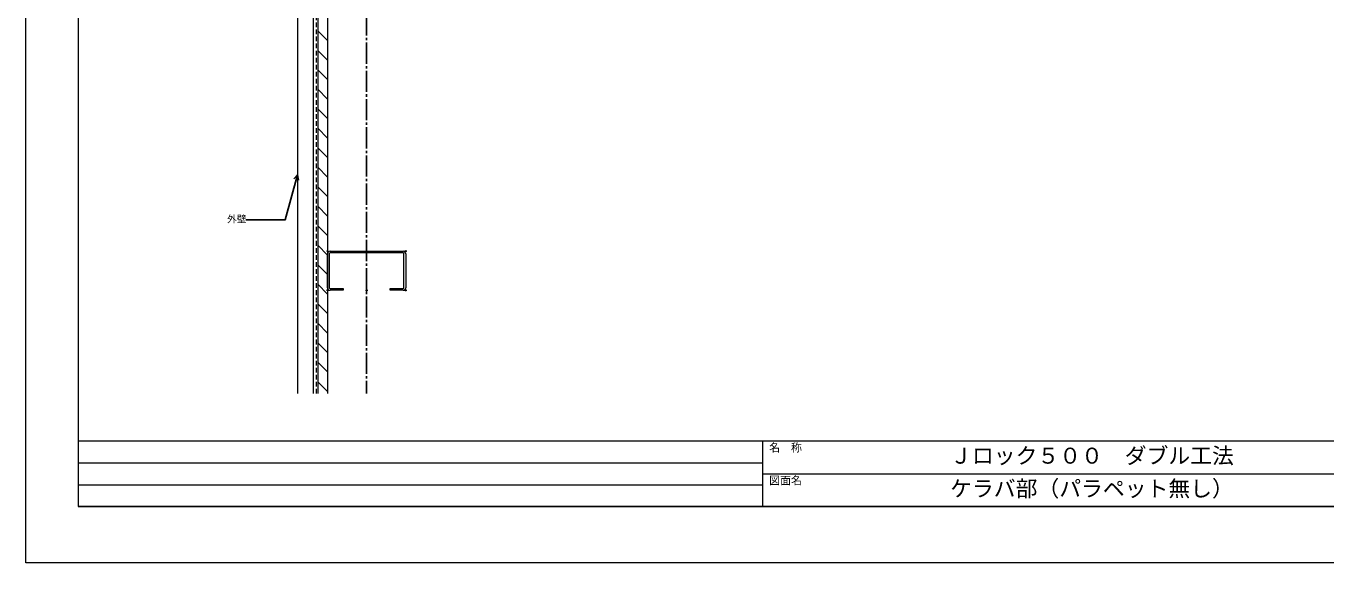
# Model space of a CAD drawing. Units: millimetres at full size, sheet at 1:3; details may follow other scales. Extents: x -1262 to 3778, y -891 to 1036.
# Drawn here: x -1262 to 399, y -891 to -205 of the extents above; entities that cross this region are included whole.
import ezdxf
from ezdxf.enums import TextEntityAlignment as Align

# ---------------------------------------------------------------- set-up
doc = ezdxf.new("R2010")
doc.units = ezdxf.units.MM
doc.header["$LTSCALE"] = 3
doc.header["$PDMODE"] = 32
doc.header["$PDSIZE"] = 1.5
doc.linetypes.add('CHAIN2', pattern=[12, 9, -1, 1, -1])
doc.linetypes.add('DASHED2', pattern=[3, 2, -1])
for name, color, linetype, lineweight in [('0-0_補助1', 4, 'Continuous', 5), ('0-4_寸法線1', 5, 'Continuous', 25), ('0-6_名称1', 5, 'Continuous', 25), ('0-E_外壁1', 6, 'Continuous', 20), ('2-1_裏貼1', 2, 'Continuous', 18), ('3-9_断熱材1', 4, 'Continuous', 5), ('3-D_防水シート', 3, 'DASHED2', 9), ('4-5_C鋼1', 2, 'Continuous', 18), ('5-B_枠2', 4, 'Continuous', 5)]:
    doc.layers.add(name, color=color, linetype=linetype, lineweight=lineweight)
doc.styles.add('Arial', font='')
doc.styles.add('ＭＳ ゴシック', font='')
doc.styles.get('Arial').set_extended_font_data('Arial')
doc.styles.get('ＭＳ ゴシック').set_extended_font_data('MS Gothic')

msp = doc.modelspace()

# ---------------------------------------------------------------- linework, layer by layer
at = {"layer": '0-0_補助1'}
for p, q in [((-1194.647, 819), (-1194.647, -819)), ((-1194.647, -735), (1191.647, -735)), ((-320.3, -735), (-320.3, -819)), ((-1194.647, -763), (-320.3, -763)), ((-320.3, -777), (651.647, -777)), ((-1194.647, -791), (-320.3, -791)), ((-1194.647, -819), (1191.647, -819)), ((1191.647, -819), (-1194.647, -819))]:
    msp.add_line(p, q, dxfattribs=at)
at = {"layer": '0-4_寸法線1', "linetype": 'CHAIN2'}
msp.add_line((-826.147, 637.501), (-826.147, -674.51), dxfattribs=at)
at = {"layer": '0-6_名称1'}
for q in [(-919.098, -400.384), (-913.302, -401.937)]:
    msp.add_line((-914.647, -395.365), q, dxfattribs=at)
msp.add_lwpolyline([(-914.647, -395.365), (-930.029, -452.769), (-980.447, -452.769)], dxfattribs=at)
at = {"layer": '0-E_外壁1'}
for p, q in [((-914.647, 87.235), (-914.647, -674.51)), ((-894.647, 87.235), (-894.647, -674.51))]:
    msp.add_line(p, q, dxfattribs=at)
at = {"layer": '2-1_裏貼1'}
for p, q in [((-876.147, -223.946), (-888.647, -211.446)), ((-876.147, -248.837), (-888.647, -236.337)), ((-876.147, -273.727), (-888.647, -261.227)), ((-876.147, -298.617), (-888.647, -286.117)), ((-876.147, -323.507), (-888.647, -311.007)), ((-876.147, -348.397), (-888.647, -335.897)), ((-876.147, -373.287), (-888.647, -360.787)), ((-876.147, -398.178), (-888.647, -385.678)), ((-876.147, -423.068), (-888.647, -410.568)), ((-876.147, -447.958), (-888.647, -435.458)), ((-876.147, -472.848), (-888.647, -460.348)), ((-876.147, -497.738), (-888.647, -485.238)), ((-876.147, -522.628), (-888.647, -510.128)), ((-876.147, -547.519), (-888.647, -535.019)), ((-876.147, -572.409), (-888.647, -559.909)), ((-876.147, -597.299), (-888.647, -584.799)), ((-876.147, -622.189), (-888.647, -609.689)), ((-876.147, -647.079), (-888.647, -634.579)), ((-876.147, -671.969), (-888.647, -659.469))]:
    msp.add_line(p, q, dxfattribs=at)
at = {"layer": '3-9_断熱材1'}
for p, q in [((-888.647, 87.235), (-888.647, -674.51)), ((-876.147, 87.235), (-876.147, -674.51))]:
    msp.add_line(p, q, dxfattribs=at)
at = {"layer": '3-D_防水シート'}
msp.add_line((-890.647, 87.235), (-890.647, -674.51), dxfattribs=at)
at = {"layer": '4-5_C鋼1'}
for p, q in [((-876.147, -539.465), (-876.147, -496.065)), ((-873.847, -496.065), (-873.847, -539.465)), ((-872.847, -492.765), (-779.447, -492.765)), ((-779.447, -495.065), (-872.847, -495.065)), ((-778.447, -539.465), (-778.447, -496.065)), ((-776.147, -496.065), (-776.147, -539.465)), ((-779.447, -542.765), (-796.147, -542.765))]:
    msp.add_line(p, q, dxfattribs=at)
for points in [[(-872.847, -540.465), (-856.147, -540.465), (-856.147, -542.765), (-872.847, -542.765)], [(-796.147, -542.765), (-796.147, -540.465), (-779.447, -540.465)]]:
    msp.add_lwpolyline(points, dxfattribs=at)
for centre, radius, start, end in [((-872.847, -496.065), 3.3, 90, 180), ((-872.847, -496.065), 1, 90, 180), ((-779.447, -496.065), 3.3, 0.00004, 90), ((-779.447, -496.065), 1, 0, 90), ((-872.847, -539.465), 3.3, 179.99996, 270), ((-872.847, -539.465), 1, 180, 270), ((-779.447, -539.465), 1, 270, 0), ((-779.447, -539.465), 3.3, 270, 0.00004)]:
    msp.add_arc(centre, radius, start, end, dxfattribs=at)
for p in [(-876.147, -492.765), (-776.147, -492.765), (-876.147, -542.765), (-826.147, -542.765), (-776.147, -542.765)]:
    msp.add_point(p, dxfattribs=at)
at = {"layer": '5-B_枠2'}
msp.add_lwpolyline([(-1261.5, 891), (1258.5, 891), (1258.5, -891), (-1261.5, -891)], close=True, dxfattribs=at)

# ---------------------------------------------------------------- texts
at = {"layer": '0-0_補助1', "style": 'Arial'}
for s, height, p in [('名\u3000称', 10.23, (-311.626, -751.913)), ('Ｊロック５００\u3000ダブル工法', 20.45, (-80.326, -770.295)), ('図面名', 10.23, (-311.626, -793.913)), ('ケラバ部（パラペット無し）', 20.45, (-80.326, -812.295))]:
    msp.add_text(s, height=height, dxfattribs=at).set_placement(p, align=Align.BOTTOM_LEFT)
at = {"layer": '0-6_名称1', "style": 'ＭＳ ゴシック'}
msp.add_text('外壁', height=8.798, dxfattribs=at).set_placement((-1004.447, -458.769), align=Align.BOTTOM_LEFT)

doc.saveas('drawing.dxf')
